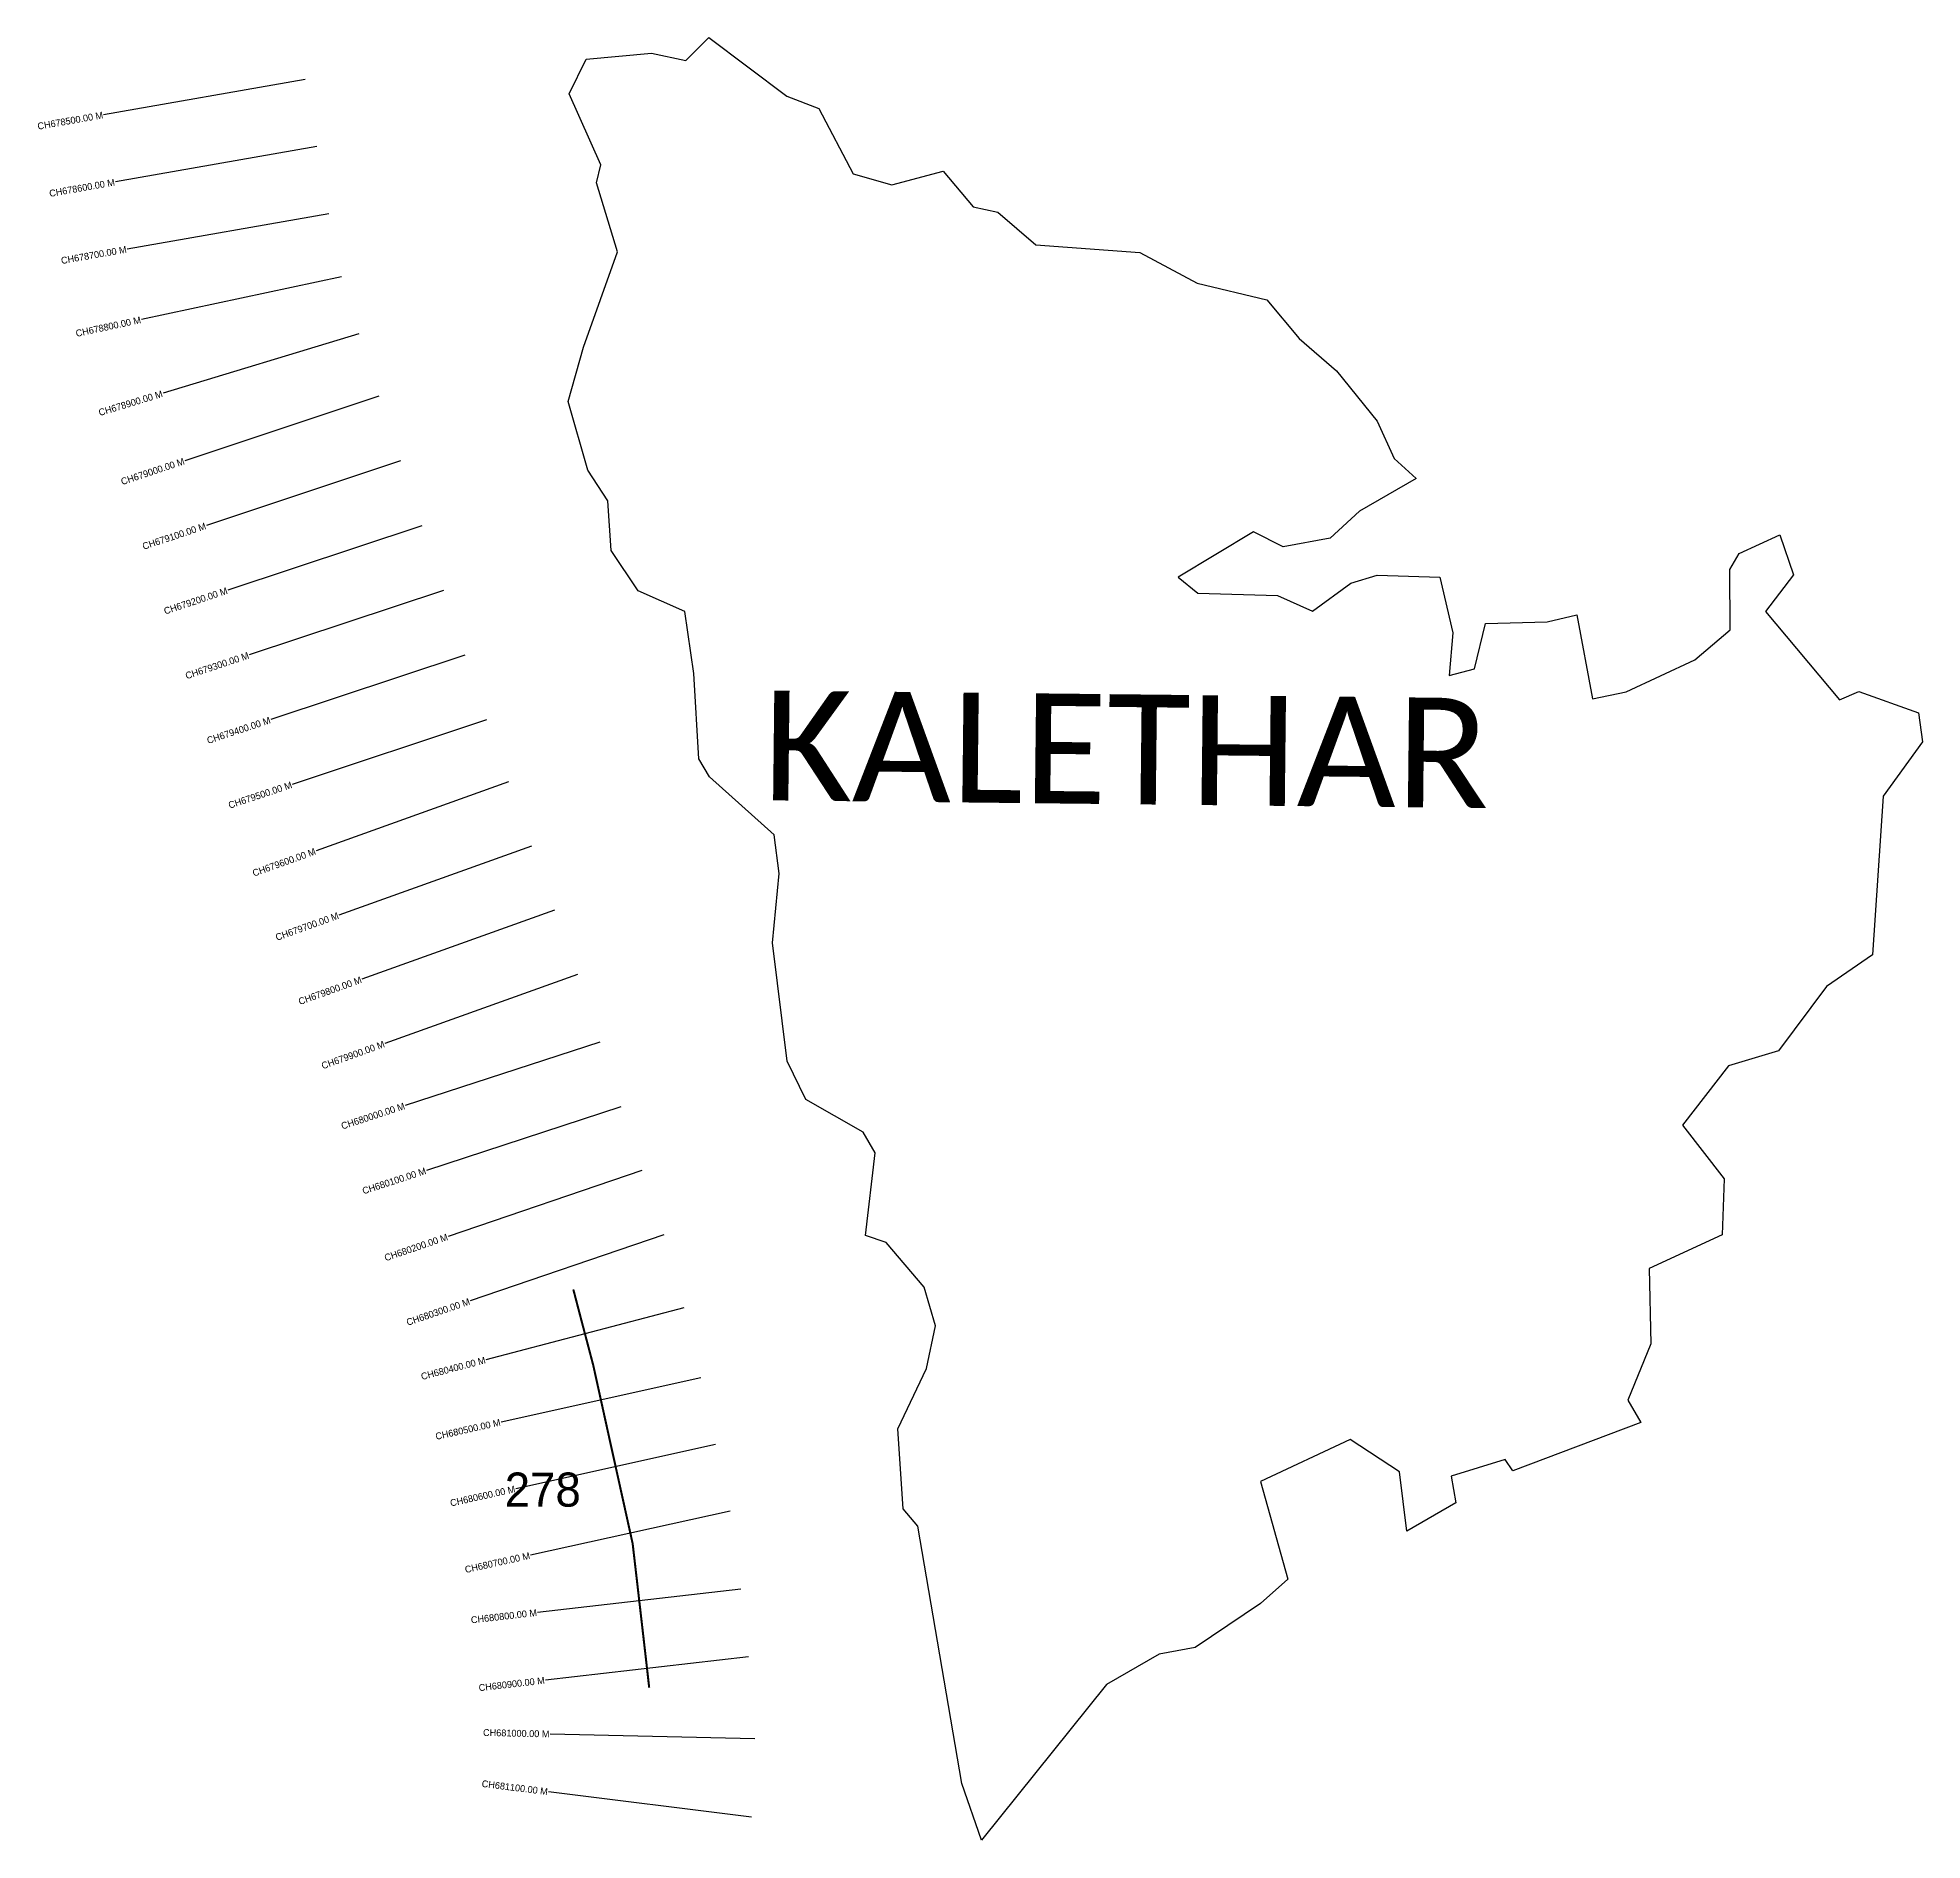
# Model space of a CAD drawing. Header units: metres. Extents: x 337591 to 340354, y 1770490 to 1773133.
import ezdxf
from ezdxf.enums import TextEntityAlignment as Align

# ---------------------------------------------------------------- set-up
doc = ezdxf.new("R2010")
doc.units = ezdxf.units.M
for name, color, linetype in [('ARTIFICIALLY PROTECTED', 4, 'Continuous'), ('CS', 134, 'Continuous'), ('CSMark', 6, 'Continuous'), ('VILLAGE NAME', 250, 'Continuous')]:
    doc.layers.add(name, color=color, linetype=linetype)

msp = doc.modelspace()

# ---------------------------------------------------------------- linework, layer by layer
at = {"color": 6}
msp.add_lwpolyline([(338395, 1773101.5), (338491.2, 1773110.2), (338541.5, 1773099.5), (338575.2, 1773132.8), (338689.6, 1773046.8), (338736.3, 1773028.7), (338786.5, 1772933.1), (338843.2, 1772917), (338918.8, 1772936.8), (338962.8, 1772884.5), (338999, 1772877.1), (339054.5, 1772829.2), (339207.1, 1772817.9), (339291.1, 1772772.7), (339393.2, 1772748.3), (339440.6, 1772691.5), (339495.3, 1772644.3), (339554.9, 1772570.4), (339579.9, 1772515.9), (339612.1, 1772486.2), (339529.3, 1772438.3), (339486.3, 1772399), (339417.4, 1772386), (339373.6, 1772408.2), (339263.1, 1772341.6), (339292, 1772318.3), (339409, 1772315), (339460.5, 1772292.1), (339516.7, 1772333), (339555, 1772344.8), (339647.1, 1772341.9), (339666.1, 1772260.3), (339660.6, 1772197.3), (339697.8, 1772207.1), (339713.9, 1772273.9), (339804.3, 1772276), (339848.1, 1772286.5), (339871, 1772163.3), (339920.4, 1772173.4), (340021.1, 1772220.6), (340072.5, 1772264.5), (340072.1, 1772353.1), (340085.9, 1772376.6), (340145.4, 1772403.8), (340165.6, 1772345.3), (340124.6, 1772291.5), (340232.9, 1772161.8), (340261.6, 1772174), (340348.8, 1772142.9), (340354.5, 1772100.4), (340297.1, 1772020.7), (340281.5, 1771788), (340213.9, 1771741.6), (340143.4, 1771647.1), (340070.1, 1771625), (340002.9, 1771538.3), (340064, 1771459.3), (340061.2, 1771377.3), (339954.1, 1771328.1), (339956.5, 1771217.5), (339922.6, 1771135.1), (339941.6, 1771102.1), (339754, 1771031.5), (339742.9, 1771048), (339663.6, 1771023.7), (339670.4, 1770984.5), (339598.8, 1770943), (339587.9, 1771029.9), (339515.3, 1771077.3), (339384.1, 1771015.8), (339424, 1770872.5), (339384.1, 1770836.7), (339288, 1770772.4), (339235.4, 1770762.4), (339158, 1770718.1), (338975, 1770489.6), (338946.1, 1770573), (338881.8, 1770950), (338860.3, 1770975.5), (338852.3, 1771092.8), (338894.2, 1771181.4), (338907.3, 1771243.8), (338890.7, 1771300.8), (338835.2, 1771365.9), (338805, 1771376.6), (338818.8, 1771497.6), (338801.3, 1771527.7), (338717.5, 1771575.9), (338690.2, 1771632), (338668.3, 1771805.6), (338678, 1771907.1), (338670.7, 1771963.8), (338576, 1772048.8), (338560.4, 1772075.2), (338553.1, 1772200.4), (338539.9, 1772291.6), (338471.5, 1772321.8), (338432, 1772380.7), (338426.9, 1772453.6), (338397.9, 1772498.8), (338369, 1772599.5), (338391.5, 1772678.9), (338441, 1772818.9), (338410.3, 1772919.9), (338416.5, 1772946.1), (338370.2, 1773050.6), (338395, 1773101.5)], dxfattribs=at)
at = {"layer": 'ARTIFICIALLY PROTECTED', "const_width": 3, "flags": 128}
msp.add_lwpolyline([(338376.4, 1771297.3), (338388.2, 1771252.2), (338405.6, 1771186.2), (338429.7, 1771076.9), (338448.4, 1770992.5), (338463.4, 1770924.6), (338470.2, 1770865.8), (338483.6, 1770749.2), (338487.5, 1770714.6), (338487.7, 1770713.4)], dxfattribs=at)
at = {"layer": 'CS'}
for p, q in [((337983.1, 1773071.5), (337687.6, 1773019.7)), ((338000.4, 1772973), (337704.9, 1772921.2)), ((338017.7, 1772874.5), (337722.2, 1772822.7)), ((338036.5, 1772781.9), (337743, 1772719.4)), ((338061.9, 1772698.4), (337774.8, 1772611.3)), ((338091.4, 1772607), (337806.7, 1772512.4)), ((338123, 1772512.1), (337838.3, 1772417.5)), ((338154.5, 1772417.1), (337869.8, 1772322.6)), ((338186, 1772322.2), (337901.3, 1772227.7)), ((338217.5, 1772227.3), (337932.8, 1772132.8)), ((338249, 1772132.4), (337964.3, 1772037.9)), ((338281.5, 1772041.5), (337999.1, 1771940.4)), ((338315.2, 1771947.4), (338032.7, 1771846.3)), ((338348.9, 1771853.2), (338066.4, 1771752.1)), ((338382.6, 1771759), (338100.1, 1771658)), ((338415.1, 1771660), (338129.9, 1771567)), ((338446.1, 1771564.9), (338160.9, 1771471.9)), ((338476.8, 1771471.8), (338192.8, 1771375.1)), ((338509.1, 1771377.2), (338225.1, 1771280.4)), ((338538.5, 1771270.5), (338248.3, 1771194.2)), ((338563.3, 1771167.5), (338270.4, 1771102.8)), ((338584.9, 1771069.9), (338292, 1771005.1)), ((338606.5, 1770972.3), (338313.6, 1770907.5)), ((338622, 1770857.9), (338324, 1770823.7)), ((338633.5, 1770758.6), (338335.4, 1770724.3)), ((338642.4, 1770638.3), (338342.4, 1770645.4)), ((338637.6, 1770523.3), (338339.9, 1770560.6))]:
    msp.add_line(p, q, dxfattribs=at)

# ---------------------------------------------------------------- texts
at = {"insert": (338275.8, 1771028.8), "char_height": 50, "attachment_point": 1}
msp.add_mtext_dynamic_manual_height_columns('278', width=84.374, gutter_width=1, heights=[74.2], dxfattribs=at)
at = {"layer": 'CSMark'}
for s, rotation, p in [('CH678500.00 M', 9.9493, (337686.7, 1773019.5)), ('CH678600.00 M', 9.9493, (337703.9, 1772921)), ('CH678700.00 M', 9.9493, (337721.2, 1772822.5)), ('CH678800.00 M', 12.0284, (337742.1, 1772719.2)), ('CH678900.00 M', 16.87, (337773.8, 1772611)), ('CH679000.00 M', 18.3728, (337805.8, 1772512.1)), ('CH679100.00 M', 18.3728, (337837.3, 1772417.2)), ('CH679200.00 M', 18.3728, (337868.8, 1772322.3)), ('CH679300.00 M', 18.3728, (337900.3, 1772227.4)), ('CH679400.00 M', 18.3728, (337931.9, 1772132.5)), ('CH679500.00 M', 18.3728, (337963.4, 1772037.6)), ('CH679600.00 M', 19.6881, (337998.1, 1771940.1)), ('CH679700.00 M', 19.6881, (338031.8, 1771845.9)), ('CH679800.00 M', 19.6881, (338065.5, 1771751.8)), ('CH679900.00 M', 19.6881, (338099.2, 1771657.6)), ('CH680000.00 M', 18.0578, (338128.9, 1771566.7)), ('CH680100.00 M', 18.0578, (338159.9, 1771471.6)), ('CH680200.00 M', 18.8231, (338191.9, 1771374.7)), ('CH680300.00 M', 18.8231, (338224.2, 1771280.1)), ('CH680400.00 M', 14.7186, (338247.4, 1771194)), ('CH680500.00 M', 12.4685, (338269.4, 1771102.6)), ('CH680600.00 M', 12.4685, (338291, 1771004.9)), ('CH680700.00 M', 12.4685, (338312.6, 1770907.3)), ('CH680800.00 M', 6.5556, (338323, 1770823.6)), ('CH680900.00 M', 6.5556, (338334.4, 1770724.2)), ('CH681000.00 M', 358.6605, (338341.4, 1770645.4)), ('CH681100.00 M', 352.8501, (338338.9, 1770560.8))]:
    msp.add_text(s, height=10, rotation=rotation, dxfattribs=at).set_placement(p, align=Align.MIDDLE_RIGHT)
at = {"layer": 'VILLAGE NAME', "insert": (338655.9, 1772175.7), "char_height": 161.109, "attachment_point": 1, "rotation": 359.3742}
msp.add_mtext_dynamic_manual_height_columns('{\\fCalibri|b0|i0|c0|p34;KALETHAR}', width=1589.786, gutter_width=805.5, heights=[0], dxfattribs=at)

doc.saveas('drawing.dxf')
